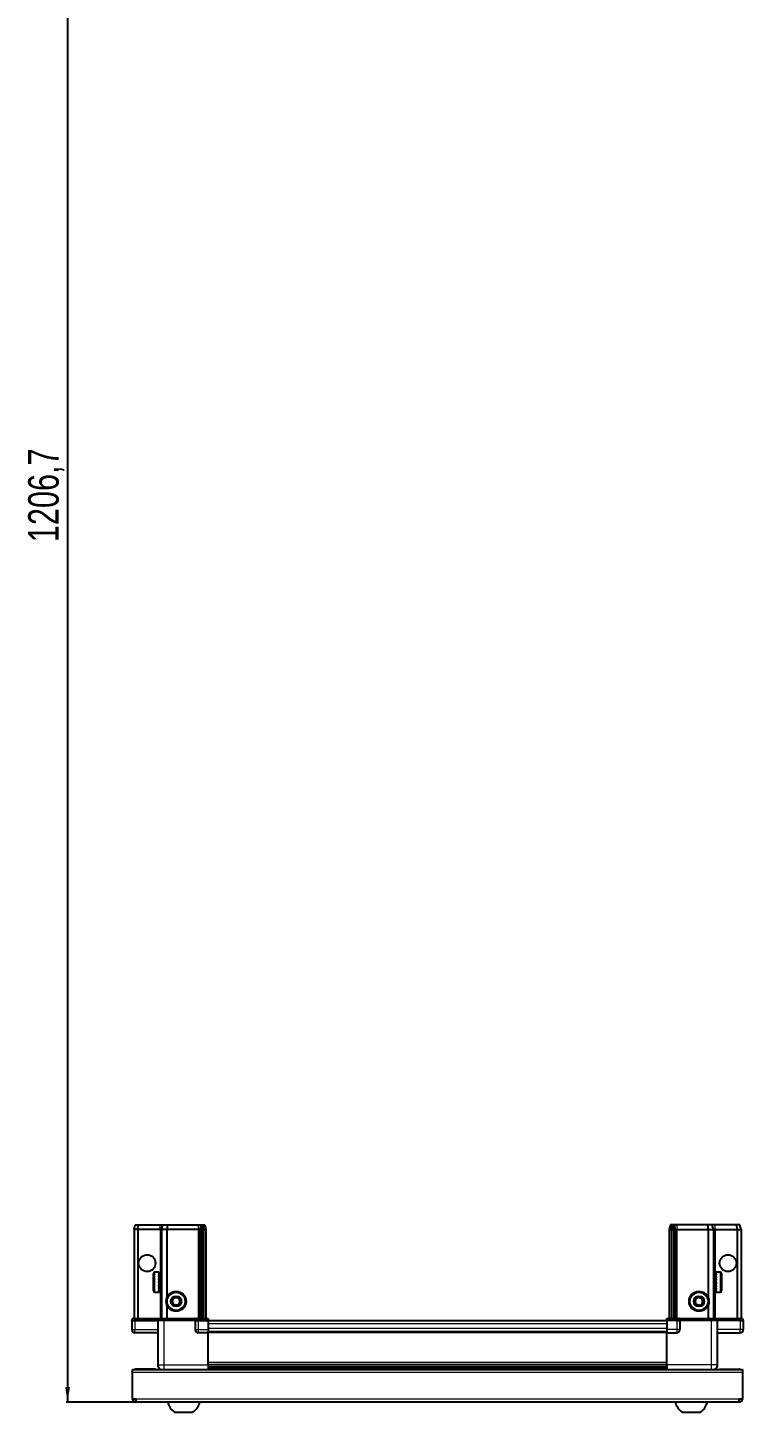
# Model space of a CAD drawing. Header units: millimetres. Extents: x 1021 to 3417, y -389 to 1423.
# Drawn here: x 1077 to 1545, y -389 to 517 of the extents above; entities that cross this region are included whole.
import ezdxf

# ---------------------------------------------------------------- set-up
doc = ezdxf.new("R2010")
doc.units = ezdxf.units.MM
doc.layers.add('FORMAT', color=7, linetype='Continuous')
doc.styles.add('SLDTEXTSTYLE0', font='TXT', dxfattribs={"width": 0.75})
doc.dimstyles.new('SLDDIMSTYLE0', dxfattribs={"dimtxt": 20, "dimasz": 10, "dimexe": 0, "dimexo": 0.0625, "dimgap": 5, "dimtad": 2, "dimdec": 1, "dimrnd": 1e-09, "dimzin": 12, "dimdsep": 46, "dimtxsty": 'SLDTEXTSTYLE0', "dimsah": 1, "dimcen": 0.09, "dimadec": 0, "dimazin": 3, "dimtfac": 1, "dimtofl": 0, "dimtmove": 0, "dimatfit": 3, "dimfxl": 0, "dimfrac": 2, "dimtolj": 1, "dimtzin": 12, "dimarcsym": 0})

# ---------------------------------------------------------------- blocks, each defined once
blk = doc.blocks.new('_D_8')
at = {"layer": 'FORMAT'}
for p, q in [((1146.72, 824.52), (1101.63, 824.52)), ((1102.63, 824.52), (1102.63, -382.18)), ((1147.22, -382.18), (1101.63, -382.18))]:
    blk.add_line(p, q, dxfattribs=at)
for points in [[(1102.63, 824.52), (1101.09, 814.52), (1104.17, 814.52)], [(1102.63, -382.18), (1104.17, -372.18), (1101.09, -372.18)]]:
    blk.add_solid(points, dxfattribs=at)
at = {"layer": 'FORMAT', "insert": (1076.85, 180.53), "char_height": 20, "attachment_point": 1, "rotation": 90, "style": 'SLDTEXTSTYLE0'}
blk.add_mtext('1206,7', dxfattribs=at)

msp = doc.modelspace()

# ---------------------------------------------------------------- linework, layer by layer
at = {"color": 7, "linetype": 'Continuous', "lineweight": 25}
for p, q in [((1146.13, -269.18), (1146.93, -266.18)), ((1148.63, -269.18), (1146.13, -269.18)), ((1146.13, -269.18), (1146.13, -327.48)), ((1146.93, -266.18), (1148.78, -266.18)), ((1148.63, -269.18), (1148.78, -266.18)), ((1163.13, -269.18), (1148.63, -269.18)), ((1148.63, -269.18), (1148.63, -327.48)), ((1148.78, -266.18), (1163.13, -266.18)), ((1163.13, -266.18), (1164.93, -266.18)), ((1164.13, -269.18), (1163.13, -269.18)), ((1164.13, -269.18), (1164.93, -266.18)), ((1167.63, -269.18), (1164.13, -269.18)), ((1164.13, -269.18), (1164.13, -327.48)), ((1164.93, -266.18), (1167.96, -266.18)), ((1167.96, -266.18), (1167.63, -269.18)), ((1188.13, -269.18), (1167.63, -269.18)), ((1167.63, -269.18), (1167.63, -313.68)), ((1167.96, -266.18), (1188.13, -266.18)), ((1188.13, -266.18), (1189.93, -266.18)), ((1189.13, -269.18), (1188.13, -269.18)), ((1189.93, -266.18), (1189.13, -269.18)), ((1190.13, -269.18), (1189.13, -269.18)), ((1189.13, -269.18), (1189.13, -327.48)), ((1189.93, -266.18), (1190.67, -266.18)), ((1190.67, -266.18), (1190.13, -269.18)), ((1191.63, -269.18), (1190.13, -269.18)), ((1190.13, -269.18), (1190.13, -327.48)), ((1190.67, -266.18), (1191.17, -266.18)), ((1191.17, -266.18), (1192.33, -266.18)), ((1191.17, -266.18), (1191.63, -269.18)), ((1193.13, -269.18), (1191.63, -269.18)), ((1191.63, -269.18), (1191.63, -327.48)), ((1192.33, -266.18), (1193.13, -269.18)), ((1193.13, -269.18), (1193.13, -327.48)), ((1496.93, -266.18), (1496.13, -269.18)), ((1496.13, -269.18), (1497.63, -269.18)), ((1496.13, -269.18), (1496.13, -327.48)), ((1498.08, -266.18), (1496.93, -266.18)), ((1498.08, -266.18), (1497.63, -269.18)), ((1497.63, -269.18), (1499.13, -269.18)), ((1497.63, -269.18), (1497.63, -327.48)), ((1498.58, -266.18), (1498.08, -266.18)), ((1498.58, -266.18), (1499.13, -269.18)), ((1499.33, -266.18), (1498.58, -266.18)), ((1499.13, -269.18), (1500.13, -269.18)), ((1499.13, -269.18), (1499.13, -327.48)), ((1499.33, -266.18), (1500.13, -269.18)), ((1501.13, -266.18), (1499.33, -266.18)), ((1500.13, -269.18), (1500.13, -327.48)), ((1500.13, -269.18), (1501.13, -269.18)), ((1521.3, -266.18), (1501.13, -266.18)), ((1501.13, -269.18), (1521.63, -269.18)), ((1521.3, -266.18), (1521.63, -269.18)), ((1524.33, -266.18), (1521.3, -266.18)), ((1521.63, -269.18), (1521.63, -313.68)), ((1521.63, -269.18), (1525.13, -269.18)), ((1525.13, -269.18), (1524.33, -266.18)), ((1526.13, -266.18), (1524.33, -266.18)), ((1525.13, -269.18), (1525.13, -327.48)), ((1525.13, -269.18), (1526.13, -269.18)), ((1540.47, -266.18), (1526.13, -266.18)), ((1526.13, -269.18), (1540.63, -269.18)), ((1540.63, -269.18), (1540.47, -266.18)), ((1542.33, -266.18), (1540.47, -266.18)), ((1540.63, -269.18), (1540.63, -327.48)), ((1540.63, -269.18), (1543.13, -269.18)), ((1543.13, -269.18), (1542.33, -266.18)), ((1543.13, -269.18), (1543.13, -327.48)), ((1158.93, -309.38), (1158.93, -297.98)), ((1162.13, -297.18), (1159.73, -297.18)), ((1162.13, -297.18), (1162.13, -297.19)), ((1162.13, -297.19), (1162.63, -297.19)), ((1162.13, -297.37), (1162.63, -297.37)), ((1162.13, -297.37), (1162.13, -297.59)), ((1162.13, -297.59), (1162.63, -297.59)), ((1162.13, -298.17), (1162.63, -298.17)), ((1162.13, -298.17), (1162.13, -298.59)), ((1162.13, -298.59), (1162.63, -298.59)), ((1162.63, -297.37), (1162.63, -297.19)), ((1162.63, -297.59), (1162.63, -297.37)), ((1162.63, -298.17), (1162.63, -297.59)), ((1162.63, -298.59), (1162.63, -298.17)), ((1162.63, -299.5), (1162.63, -298.59)), ((1529.53, -297.18), (1526.63, -297.18)), ((1527.13, -297.18), (1526.63, -297.18)), ((1526.63, -297.18), (1526.63, -297.23)), ((1526.63, -297.23), (1526.63, -297.51)), ((1527.13, -297.23), (1526.63, -297.23)), ((1527.13, -297.51), (1526.63, -297.51)), ((1526.63, -297.51), (1526.63, -297.79)), ((1527.13, -297.79), (1526.63, -297.79)), ((1526.63, -297.79), (1526.63, -298.45)), ((1527.13, -298.45), (1526.63, -298.45)), ((1526.63, -298.45), (1526.63, -298.92)), ((1526.63, -298.92), (1526.63, -299.9)), ((1527.13, -298.92), (1526.63, -298.92)), ((1527.13, -297.23), (1527.13, -297.18)), ((1527.13, -297.79), (1527.13, -297.51)), ((1527.13, -298.92), (1527.13, -298.45)), ((1530.33, -297.98), (1530.33, -309.38)), ((1162.13, -299.5), (1162.63, -299.5)), ((1162.13, -299.5), (1162.13, -300.09)), ((1162.13, -300.09), (1162.63, -300.09)), ((1162.13, -301.24), (1162.63, -301.24)), ((1162.13, -301.24), (1162.13, -301.94)), ((1162.13, -301.94), (1162.63, -301.94)), ((1162.13, -303.23), (1162.63, -303.23)), ((1162.13, -303.23), (1162.13, -303.97)), ((1162.13, -303.37), (1162.63, -303.37)), ((1162.13, -303.87), (1162.63, -303.87)), ((1162.13, -303.97), (1162.63, -303.97)), ((1162.13, -305.25), (1162.63, -305.25)), ((1162.13, -305.25), (1162.13, -305.96)), ((1162.13, -305.96), (1162.63, -305.96)), ((1162.13, -307.12), (1162.63, -307.12)), ((1162.13, -307.12), (1162.13, -307.73)), ((1162.13, -307.73), (1162.63, -307.73)), ((1162.73, -299.28), (1162.63, -299.28)), ((1162.63, -300.09), (1162.63, -299.5)), ((1162.63, -301.24), (1162.63, -300.09)), ((1162.63, -301.94), (1162.63, -301.24)), ((1162.63, -303.23), (1162.63, -301.94)), ((1162.63, -303.37), (1162.63, -303.23)), ((1162.63, -303.97), (1162.63, -303.87)), ((1162.63, -305.25), (1162.63, -303.97)), ((1162.63, -305.96), (1162.63, -305.25)), ((1162.63, -307.12), (1162.63, -305.96)), ((1162.63, -307.73), (1162.63, -307.12)), ((1162.63, -308.66), (1162.63, -307.73)), ((1162.73, -308.08), (1162.73, -299.28)), ((1163.61, -300.37), (1163.13, -299.68)), ((1163.13, -307.68), (1163.13, -299.68)), ((1163.13, -307.68), (1163.61, -306.99)), ((1164.1, -299.68), (1163.61, -300.37)), ((1163.61, -306.99), (1163.61, -300.37)), ((1163.61, -306.99), (1164.1, -307.68)), ((1164.13, -299.68), (1164.1, -299.68)), ((1164.1, -307.68), (1164.1, -299.68)), ((1164.1, -307.68), (1164.13, -307.68)), ((1525.16, -299.68), (1525.13, -299.68)), ((1525.13, -307.68), (1525.16, -307.68)), ((1525.65, -300.37), (1525.16, -299.68)), ((1525.16, -299.68), (1525.16, -307.68)), ((1525.16, -307.68), (1525.65, -306.99)), ((1526.13, -299.68), (1525.65, -300.37)), ((1525.65, -300.37), (1525.65, -306.99)), ((1525.65, -306.99), (1526.13, -307.68)), ((1526.13, -299.68), (1526.13, -307.68)), ((1526.63, -299.28), (1526.53, -299.28)), ((1526.53, -299.28), (1526.53, -308.08)), ((1527.13, -299.9), (1526.63, -299.9)), ((1526.63, -299.9), (1526.63, -300.52)), ((1526.63, -300.52), (1526.63, -301.72)), ((1527.13, -300.52), (1526.63, -300.52)), ((1527.13, -301.72), (1526.63, -301.72)), ((1526.63, -301.72), (1526.63, -302.35)), ((1527.13, -302.35), (1526.63, -302.35)), ((1526.63, -302.43), (1526.63, -303.73)), ((1527.13, -302.43), (1526.63, -302.43)), ((1527.13, -303.73), (1526.63, -303.73)), ((1527.13, -304.21), (1526.63, -304.21)), ((1526.63, -304.21), (1526.63, -304.47)), ((1526.63, -304.47), (1526.63, -305.74)), ((1527.13, -304.47), (1526.63, -304.47)), ((1527.13, -305.74), (1526.63, -305.74)), ((1526.63, -305.74), (1526.63, -306.42)), ((1526.63, -306.42), (1526.63, -307.54)), ((1527.13, -306.42), (1526.63, -306.42)), ((1527.13, -307.54), (1526.63, -307.54)), ((1526.63, -307.54), (1526.63, -308.11)), ((1527.13, -300.52), (1527.13, -299.9)), ((1527.13, -302.43), (1527.13, -301.72)), ((1527.13, -304.47), (1527.13, -303.73)), ((1527.13, -306.42), (1527.13, -305.74)), ((1527.13, -308.11), (1527.13, -307.54)), ((1159.73, -310.18), (1162.13, -310.18)), ((1162.13, -308.66), (1162.63, -308.66)), ((1162.13, -308.66), (1162.13, -309.1)), ((1162.13, -309.1), (1162.63, -309.1)), ((1162.13, -309.71), (1162.63, -309.71)), ((1162.13, -309.71), (1162.13, -309.94)), ((1162.13, -309.94), (1162.63, -309.94)), ((1162.13, -310.16), (1162.63, -310.16)), ((1162.13, -310.16), (1162.13, -310.18)), ((1162.13, -310.17), (1162.63, -310.17)), ((1162.63, -308.08), (1162.73, -308.08)), ((1162.63, -309.1), (1162.63, -308.66)), ((1162.63, -309.71), (1162.63, -309.1)), ((1162.63, -309.94), (1162.63, -309.71)), ((1162.63, -310.16), (1162.63, -309.94)), ((1162.63, -310.17), (1162.63, -310.16)), ((1526.53, -308.08), (1526.63, -308.08)), ((1526.63, -308.11), (1526.63, -308.97)), ((1527.13, -308.11), (1526.63, -308.11)), ((1527.13, -308.97), (1526.63, -308.97)), ((1526.63, -308.97), (1526.63, -309.36)), ((1526.63, -309.36), (1526.63, -309.88)), ((1527.13, -309.36), (1526.63, -309.36)), ((1527.13, -309.88), (1526.63, -309.88)), ((1526.63, -309.88), (1526.63, -310.06)), ((1526.63, -310.06), (1526.63, -310.18)), ((1527.13, -310.06), (1526.63, -310.06)), ((1526.63, -310.18), (1529.53, -310.18)), ((1527.13, -309.36), (1527.13, -308.97)), ((1527.13, -310.06), (1527.13, -309.88)), ((1167.63, -318.68), (1167.63, -327.48)), ((1521.63, -318.68), (1521.63, -327.48)), ((1145.13, -327.48), (1144.63, -328.35)), ((1144.63, -328.68), (1144.63, -328.35)), ((1144.63, -328.68), (1146.63, -328.68)), ((1144.63, -328.68), (1144.63, -334.68)), ((1146.63, -327.48), (1145.13, -327.48)), ((1146.63, -327.48), (1161.43, -327.48)), ((1161.43, -328.68), (1146.63, -328.68)), ((1146.63, -328.68), (1161.43, -328.68)), ((1161.43, -327.48), (1161.63, -327.48)), ((1161.63, -328.68), (1161.43, -328.68)), ((1161.63, -328.68), (1161.63, -327.48)), ((1161.63, -327.48), (1165.63, -327.48)), ((1165.63, -328.68), (1161.63, -328.68)), ((1161.63, -328.68), (1161.63, -357.68)), ((1165.63, -327.48), (1185.93, -327.48)), ((1185.93, -328.68), (1165.63, -328.68)), ((1185.93, -327.48), (1186.13, -327.48)), ((1186.13, -328.68), (1185.93, -328.68)), ((1186.13, -328.68), (1186.13, -327.48)), ((1186.81, -327.48), (1186.13, -327.48)), ((1186.13, -328.68), (1188.13, -328.68)), ((1186.13, -328.68), (1186.13, -334.68)), ((1186.81, -327.48), (1194.63, -327.48)), ((1194.63, -328.35), (1188.13, -328.35)), ((1194.63, -328.68), (1188.13, -328.68)), ((1188.13, -328.68), (1194.63, -328.68)), ((1194.63, -327.48), (1194.63, -328.35)), ((1194.63, -328.35), (1194.63, -328.35)), ((1194.63, -328.68), (1194.63, -328.35)), ((1194.63, -328.68), (1194.63, -328.68)), ((1194.63, -328.68), (1194.63, -334.68)), ((1494.63, -328.83), (1194.63, -328.83)), ((1194.63, -334.68), (1194.63, -336.68)), ((1494.63, -328.35), (1494.63, -327.48)), ((1494.63, -327.48), (1502.45, -327.48)), ((1501.13, -328.35), (1494.63, -328.35)), ((1494.63, -328.68), (1494.63, -328.35)), ((1501.13, -328.68), (1494.63, -328.68)), ((1494.63, -328.68), (1494.63, -334.68)), ((1494.63, -334.68), (1494.63, -336.68)), ((1501.13, -328.68), (1503.13, -328.68)), ((1503.13, -328.68), (1501.13, -328.68)), ((1503.13, -327.48), (1502.45, -327.48)), ((1503.13, -328.68), (1503.13, -327.48)), ((1503.13, -327.48), (1503.33, -327.48)), ((1503.33, -328.68), (1503.13, -328.68)), ((1503.13, -328.68), (1503.13, -334.68)), ((1503.33, -327.48), (1523.63, -327.48)), ((1523.63, -328.68), (1503.33, -328.68)), ((1523.63, -327.48), (1527.63, -327.48)), ((1527.63, -328.68), (1523.63, -328.68)), ((1527.63, -328.68), (1527.63, -327.48)), ((1527.63, -327.48), (1527.83, -327.48)), ((1527.83, -328.68), (1527.63, -328.68)), ((1527.63, -328.68), (1527.63, -357.68)), ((1527.83, -327.48), (1542.63, -327.48)), ((1542.63, -328.68), (1527.83, -328.68)), ((1544.13, -327.48), (1542.63, -327.48)), ((1542.63, -328.68), (1544.63, -328.68)), ((1544.63, -328.35), (1544.13, -327.48)), ((1544.63, -328.35), (1544.13, -327.48)), ((1544.63, -328.68), (1544.63, -328.35)), ((1544.63, -328.68), (1544.63, -328.35)), ((1544.63, -328.68), (1544.63, -328.68)), ((1544.63, -328.68), (1544.63, -334.68)), ((1161.63, -336.68), (1146.63, -336.68)), ((1194.63, -336.68), (1188.13, -336.68)), ((1494.63, -336.03), (1194.63, -336.03)), ((1194.63, -357.68), (1194.63, -336.68)), ((1494.63, -336.68), (1501.13, -336.68)), ((1494.63, -357.68), (1494.63, -336.68)), ((1527.63, -336.68), (1542.63, -336.68)), ((1145.13, -360.68), (1544.13, -360.68)), ((1145.13, -362.78), (1145.13, -360.68)), ((1160.13, -360.58), (1147.23, -360.58)), ((1160.13, -360.58), (1160.13, -360.68)), ((1194.63, -358.7), (1494.63, -358.7)), ((1194.63, -358.74), (1494.63, -358.74)), ((1218.51, -360.53), (1194.63, -360.53)), ((1213.13, -360.68), (1213.13, -360.53)), ((1213.17, -360.68), (1213.17, -360.53)), ((1213.44, -360.68), (1213.44, -360.53)), ((1213.7, -360.68), (1213.7, -360.53)), ((1214.35, -360.68), (1214.35, -360.53)), ((1214.82, -360.68), (1214.82, -360.53)), ((1215.78, -360.68), (1215.78, -360.53)), ((1216.4, -360.68), (1216.4, -360.53)), ((1217.59, -360.68), (1217.59, -360.53)), ((1218.25, -360.68), (1218.25, -360.53)), ((1218.3, -360.68), (1218.3, -360.53)), ((1219.6, -360.53), (1218.51, -360.53)), ((1219.6, -360.68), (1219.6, -360.53)), ((1219.6, -360.53), (1219.6, -360.53)), ((1220.33, -360.53), (1219.6, -360.53)), ((1219.61, -360.68), (1219.61, -360.53)), ((1220.11, -360.68), (1220.11, -360.53)), ((1220.33, -360.68), (1220.33, -360.53)), ((1220.75, -360.53), (1220.33, -360.53)), ((1220.33, -360.53), (1220.33, -360.53)), ((1468.51, -360.53), (1220.75, -360.53)), ((1221.61, -360.68), (1221.61, -360.53)), ((1222.3, -360.68), (1222.3, -360.53)), ((1223.42, -360.68), (1223.42, -360.53)), ((1224, -360.68), (1224, -360.53)), ((1224.87, -360.68), (1224.87, -360.53)), ((1225.27, -360.68), (1225.27, -360.53)), ((1225.8, -360.68), (1225.8, -360.53)), ((1225.99, -360.68), (1225.99, -360.53)), ((1226.13, -360.68), (1226.13, -360.53)), ((1463.13, -360.68), (1463.13, -360.53)), ((1463.3, -360.68), (1463.3, -360.53)), ((1463.51, -360.68), (1463.51, -360.53)), ((1464.07, -360.68), (1464.07, -360.53)), ((1464.49, -360.68), (1464.49, -360.53)), ((1465.39, -360.68), (1465.39, -360.53)), ((1465.97, -360.68), (1465.97, -360.53)), ((1467.12, -360.68), (1467.12, -360.53)), ((1467.81, -360.68), (1467.81, -360.53)), ((1469.09, -360.53), (1468.51, -360.53)), ((1469.09, -360.68), (1469.09, -360.53)), ((1469.1, -360.53), (1469.09, -360.53)), ((1469.83, -360.53), (1469.1, -360.53)), ((1469.27, -360.68), (1469.27, -360.53)), ((1469.77, -360.68), (1469.77, -360.53)), ((1469.83, -360.68), (1469.83, -360.53)), ((1470.86, -360.53), (1469.83, -360.53)), ((1469.83, -360.53), (1469.83, -360.53)), ((1494.63, -360.53), (1470.75, -360.53)), ((1471.12, -360.68), (1471.12, -360.53)), ((1471.83, -360.68), (1471.83, -360.53)), ((1473, -360.68), (1473, -360.53)), ((1473.61, -360.68), (1473.61, -360.53)), ((1474.55, -360.68), (1474.55, -360.53)), ((1475, -360.68), (1475, -360.53)), ((1475.62, -360.68), (1475.62, -360.53)), ((1475.87, -360.68), (1475.87, -360.53)), ((1476.11, -360.68), (1476.11, -360.53)), ((1476.13, -360.68), (1476.13, -360.53)), ((1529.13, -360.58), (1529.13, -360.68)), ((1529.13, -360.58), (1542.03, -360.58)), ((1544.13, -360.68), (1544.13, -362.78)), ((1145.13, -380.08), (1145.13, -362.78)), ((1544.13, -362.78), (1544.13, -380.08)), ((1147.23, -380.08), (1145.13, -380.08)), ((1147.23, -380.08), (1147.23, -382.18)), ((1544.13, -380.08), (1542.03, -380.08)), ((1542.03, -382.18), (1542.03, -380.08)), ((1542.03, -382.18), (1147.23, -382.18)), ((1172.63, -388.78), (1184.63, -388.78)), ((1504.63, -388.78), (1516.63, -388.78))]:
    msp.add_line(p, q, dxfattribs=at)
at = {"color": 8, "linetype": 'Continuous', "lineweight": 18}
for p, q in [((1163.13, -269.18), (1163.13, -266.18)), ((1163.13, -269.18), (1163.13, -299.68)), ((1188.13, -266.18), (1188.13, -269.18)), ((1188.13, -269.18), (1188.13, -327.48)), ((1501.13, -266.18), (1501.13, -269.18)), ((1501.13, -269.18), (1501.13, -327.48)), ((1526.13, -269.18), (1526.13, -266.18)), ((1526.13, -269.18), (1526.13, -299.68)), ((1159.73, -310.18), (1159.73, -297.18)), ((1529.53, -297.18), (1529.53, -310.18)), ((1163.13, -307.68), (1163.13, -327.48)), ((1526.13, -307.68), (1526.13, -327.48)), ((1144.63, -334.68), (1146.63, -334.68)), ((1146.63, -328.68), (1146.63, -327.48)), ((1146.63, -328.68), (1146.63, -334.68)), ((1146.63, -334.68), (1161.63, -334.68)), ((1146.63, -336.68), (1146.63, -334.68)), ((1161.43, -328.68), (1161.43, -327.48)), ((1165.63, -328.68), (1165.63, -327.48)), ((1165.63, -328.68), (1165.63, -357.68)), ((1185.93, -328.68), (1185.93, -327.48)), ((1186.13, -334.68), (1188.13, -334.68)), ((1188.13, -328.68), (1188.13, -328.35)), ((1188.13, -328.68), (1188.13, -334.68)), ((1188.13, -334.68), (1194.63, -334.68)), ((1188.13, -334.68), (1188.13, -336.68)), ((1194.63, -328.68), (1194.63, -328.35)), ((1494.63, -330.83), (1194.63, -330.83)), ((1494.63, -334.03), (1194.63, -334.03)), ((1501.13, -334.68), (1494.63, -334.68)), ((1501.13, -328.68), (1501.13, -328.35)), ((1501.13, -328.68), (1501.13, -334.68)), ((1503.13, -334.68), (1501.13, -334.68)), ((1501.13, -334.68), (1501.13, -336.68)), ((1503.33, -327.48), (1503.33, -328.68)), ((1523.63, -328.68), (1523.63, -327.48)), ((1523.63, -328.68), (1523.63, -357.68)), ((1542.63, -334.68), (1527.63, -334.68)), ((1527.83, -327.48), (1527.83, -328.68)), ((1542.63, -328.68), (1542.63, -327.48)), ((1542.63, -328.68), (1542.63, -334.68)), ((1544.63, -334.68), (1542.63, -334.68)), ((1542.63, -336.68), (1542.63, -334.68)), ((1494.63, -336.68), (1194.63, -336.68)), ((1147.23, -360.68), (1147.23, -360.58)), ((1165.63, -357.68), (1194.63, -357.68)), ((1194.63, -356.08), (1494.63, -356.08)), ((1494.63, -357.5), (1194.63, -357.5)), ((1194.63, -359.94), (1494.63, -359.94)), ((1523.63, -357.68), (1494.63, -357.68)), ((1542.03, -360.68), (1542.03, -360.58)), ((1544.13, -362.78), (1145.13, -362.78)), ((1542.03, -380.08), (1147.23, -380.08))]:
    msp.add_line(p, q, dxfattribs=at)
at = {"color": 7, "linetype": 'Continuous', "lineweight": 25, "flags": 128}
for points in [[(1147.23, -360.58), (1146.82, -360.62), (1146.59, -360.68)], [(1542.67, -360.68), (1542.44, -360.62), (1542.03, -360.58)]]:
    msp.add_lwpolyline(points, dxfattribs=at)
at = {"color": 7, "linetype": 'Continuous', "lineweight": 25}
for centre, radius in [((1154.63, -291.18), 5.5), ((1534.63, -291.18), 5.5), ((1173.63, -316.18), 6.5), ((1173.63, -316.18), 3.46), ((1515.63, -316.18), 6.5), ((1515.63, -316.18), 3.46)]:
    msp.add_circle(centre, radius, dxfattribs=at)
at = {"color": 8, "linetype": 'Continuous', "lineweight": 18}
for centre in [(1173.63, -316.18), (1515.63, -316.18)]:
    msp.add_circle(centre, 5.7, dxfattribs=at)
at = {"color": 7, "linetype": 'Continuous', "lineweight": 25}
for centre, radius, start, end in [((1159.73, -297.98), 0.8, 90, 180), ((1529.53, -297.98), 0.8, 360, 90), ((1163.13, -299.28), 0.4, 180, 270), ((1163.13, -308.08), 0.4, 90, 180), ((1526.13, -299.28), 0.4, 270, 0), ((1526.13, -308.08), 0.4, 360, 90), ((1159.73, -309.38), 0.8, 180, 270), ((1173.63, -316.18), 2.5, 147.37605, 207.37605), ((1173.63, -316.18), 2.5, 87.37605, 147.37605), ((1173.63, -316.18), 2.5, 27.37605, 87.37605), ((1173.63, -316.18), 2.5, 327.37605, 27.37605), ((1515.63, -316.18), 2.5, 134.67671, 194.67671), ((1515.63, -316.18), 2.5, 194.67671, 254.67671), ((1515.63, -316.18), 2.5, 74.67671, 134.67671), ((1515.63, -316.18), 2.5, 14.67671, 74.67671), ((1515.63, -316.18), 2.5, 314.67671, 14.67671), ((1529.53, -309.38), 0.8, 270, 0), ((1173.63, -316.18), 2.5, 207.37605, 267.37605), ((1173.63, -316.18), 2.5, 267.37605, 327.37605), ((1515.63, -316.18), 2.5, 254.67671, 314.67671), ((1146.63, -334.68), 2, 180, 270), ((1188.13, -334.68), 2, 180, 270), ((1501.13, -334.68), 2, 270, 0), ((1542.63, -334.68), 2, 270, 0), ((1147.23, -380.08), 2.1, 180, 270), ((1147.23, -380.08), 0.6, 180, 270), ((1542.03, -380.08), 0.6, 270, 0), ((1542.03, -380.08), 2.1, 270, 0), ((1179.65, -379.16), 11.91, 194.70035, 233.8734), ((1177.6, -379.16), 11.91, 306.1266, 345.29965), ((1511.65, -379.16), 11.91, 194.70035, 233.8734), ((1509.6, -379.16), 11.91, 306.1266, 345.29965)]:
    msp.add_arc(centre, radius, start, end, dxfattribs=at)
for centre, start_param, end_param in [((1188.13, -324.88), 2.418858, 3.141593), ((1501.13, -324.88), 3.141593, 3.864327)]:
    msp.add_ellipse(centre, major_axis=(0, 3.46), ratio=0.57735, start_param=start_param, end_param=end_param, dxfattribs=at)
for points, knots in [([(1170.75, -316.05), (1171.02, -315.61), (1171.54, -314.8), (1172.06, -313.99), (1172.3, -313.62)], [0, 0, 0, 0, 0.534686, 1, 1, 1, 1]), ([(1172.07, -318.61), (1172.02, -318.5), (1171.74, -317.97), (1171.28, -317.08), (1170.9, -316.35), (1170.75, -316.05)], [0, 0, 0, 0, 0.1331247, 0.6370994, 1, 1, 1, 1]), ([(1172.3, -313.62), (1172.82, -313.64), (1173.78, -313.68), (1174.74, -313.73), (1175.19, -313.75)], [0, 0, 0, 0, 0.5346859, 1, 1, 1, 1]), ([(1176.51, -316.31), (1176.23, -316.75), (1175.71, -317.56), (1175.2, -318.37), (1174.96, -318.74)], [0, 0, 0, 0, 0.534686, 1, 1, 1, 1]), ([(1175.19, -313.75), (1175.34, -314.05), (1175.72, -314.79), (1176.18, -315.67), (1176.46, -316.2), (1176.51, -316.31)], [0, 0, 0, 0, 0.362901, 0.866875, 1, 1, 1, 1]), ([(1512.85, -315.42), (1513.21, -315.05), (1513.9, -314.38), (1514.58, -313.7), (1514.9, -313.39)], [0, 0, 0, 0, 0.534686, 1, 1, 1, 1]), ([(1513.58, -318.21), (1513.49, -317.88), (1513.28, -317.08), (1513.03, -316.12), (1512.88, -315.54), (1512.85, -315.42)], [0, 0, 0, 0, 0.362901, 0.866875, 1, 1, 1, 1]), ([(1514.9, -313.39), (1515.4, -313.52), (1516.33, -313.78), (1517.25, -314.03), (1517.68, -314.15)], [0, 0, 0, 0, 0.534686, 1, 1, 1, 1]), ([(1518.41, -316.94), (1518.05, -317.31), (1517.36, -317.98), (1516.68, -318.66), (1516.36, -318.97)], [0, 0, 0, 0, 0.534686, 1, 1, 1, 1]), ([(1517.68, -314.15), (1517.71, -314.27), (1517.87, -314.85), (1518.12, -315.81), (1518.33, -316.61), (1518.41, -316.94)], [0, 0, 0, 0, 0.133125, 0.637099, 1, 1, 1, 1]), ([(1174.96, -318.74), (1174.44, -318.72), (1173.48, -318.68), (1172.52, -318.63), (1172.07, -318.61)], [0, 0, 0, 0, 0.534686, 1, 1, 1, 1]), ([(1516.36, -318.97), (1515.86, -318.84), (1514.93, -318.58), (1514.01, -318.33), (1513.58, -318.21)], [0, 0, 0, 0, 0.534686, 1, 1, 1, 1]), ([(1161.63, -357.68), (1161.68, -358.12), (1161.75, -358.8), (1162.18, -359.61), (1162.64, -360.17), (1163.04, -360.53), (1163.3, -360.66), (1163.35, -360.68)], [0, 0, 0, 0, 0.363018, 0.558438, 0.758004, 0.95757, 1, 1, 1, 1]), ([(1194.63, -357.68), (1194.63, -358.08), (1194.63, -358.87), (1194.63, -359.88), (1194.63, -360.51), (1194.63, -360.67), (1194.63, -360.68)], [0, 0, 0, 0, 0.32552, 0.65104, 0.97656, 1, 1, 1, 1]), ([(1494.63, -357.68), (1494.63, -358.08), (1494.63, -358.87), (1494.63, -359.88), (1494.63, -360.51), (1494.63, -360.67), (1494.63, -360.68)], [0, 0, 0, 0, 0.32552, 0.65104, 0.97656, 1, 1, 1, 1]), ([(1527.63, -357.68), (1527.58, -358.12), (1527.51, -358.8), (1527.08, -359.61), (1526.62, -360.17), (1526.22, -360.53), (1525.95, -360.66), (1525.91, -360.68)], [0, 0, 0, 0, 0.3630185, 0.5584377, 0.7580039, 0.9575702, 1, 1, 1, 1])]:
    msp.add_open_spline(points, degree=3, knots=knots, dxfattribs=at)
at = {"color": 8, "linetype": 'Continuous', "lineweight": 18}
for points in [[(1161.63, -357.68), (1161.69, -357.68), (1161.81, -357.68), (1162.73, -357.68), (1164.06, -357.68), (1165.11, -357.68), (1165.63, -357.68)], [(1527.63, -357.68), (1527.57, -357.68), (1527.45, -357.68), (1526.52, -357.68), (1525.2, -357.68), (1524.15, -357.68), (1523.63, -357.68)]]:
    msp.add_open_spline(points, degree=3, dxfattribs=at)
for points in [[(1165.63, -357.68), (1165.63, -358.12), (1165.63, -358.8), (1165.63, -359.61), (1165.63, -360.17), (1165.63, -360.53), (1165.63, -360.66), (1165.63, -360.68)], [(1523.63, -357.68), (1523.63, -358.12), (1523.63, -358.8), (1523.63, -359.61), (1523.63, -360.17), (1523.63, -360.53), (1523.63, -360.66), (1523.63, -360.68)]]:
    msp.add_open_spline(points, degree=3, knots=[0, 0, 0, 0, 0.363018, 0.558438, 0.758004, 0.95757, 1, 1, 1, 1], dxfattribs=at)

# ---------------------------------------------------------------- dimensions: what is measured, and where the dimension line sits
at = {"layer": 'FORMAT'}
dim = msp.add_linear_dim(base=(1102.63, -382.18), p1=(1146.73, 824.52), p2=(1147.23, -382.18), angle=90, dimstyle='SLDDIMSTYLE0', dxfattribs=at)
dim.commit()
dim.dimension.update_dxf_attribs({"geometry": '_D_8', "text_midpoint": (1102.63, 221.17), "dimtype": 160})

doc.saveas('drawing.dxf')
